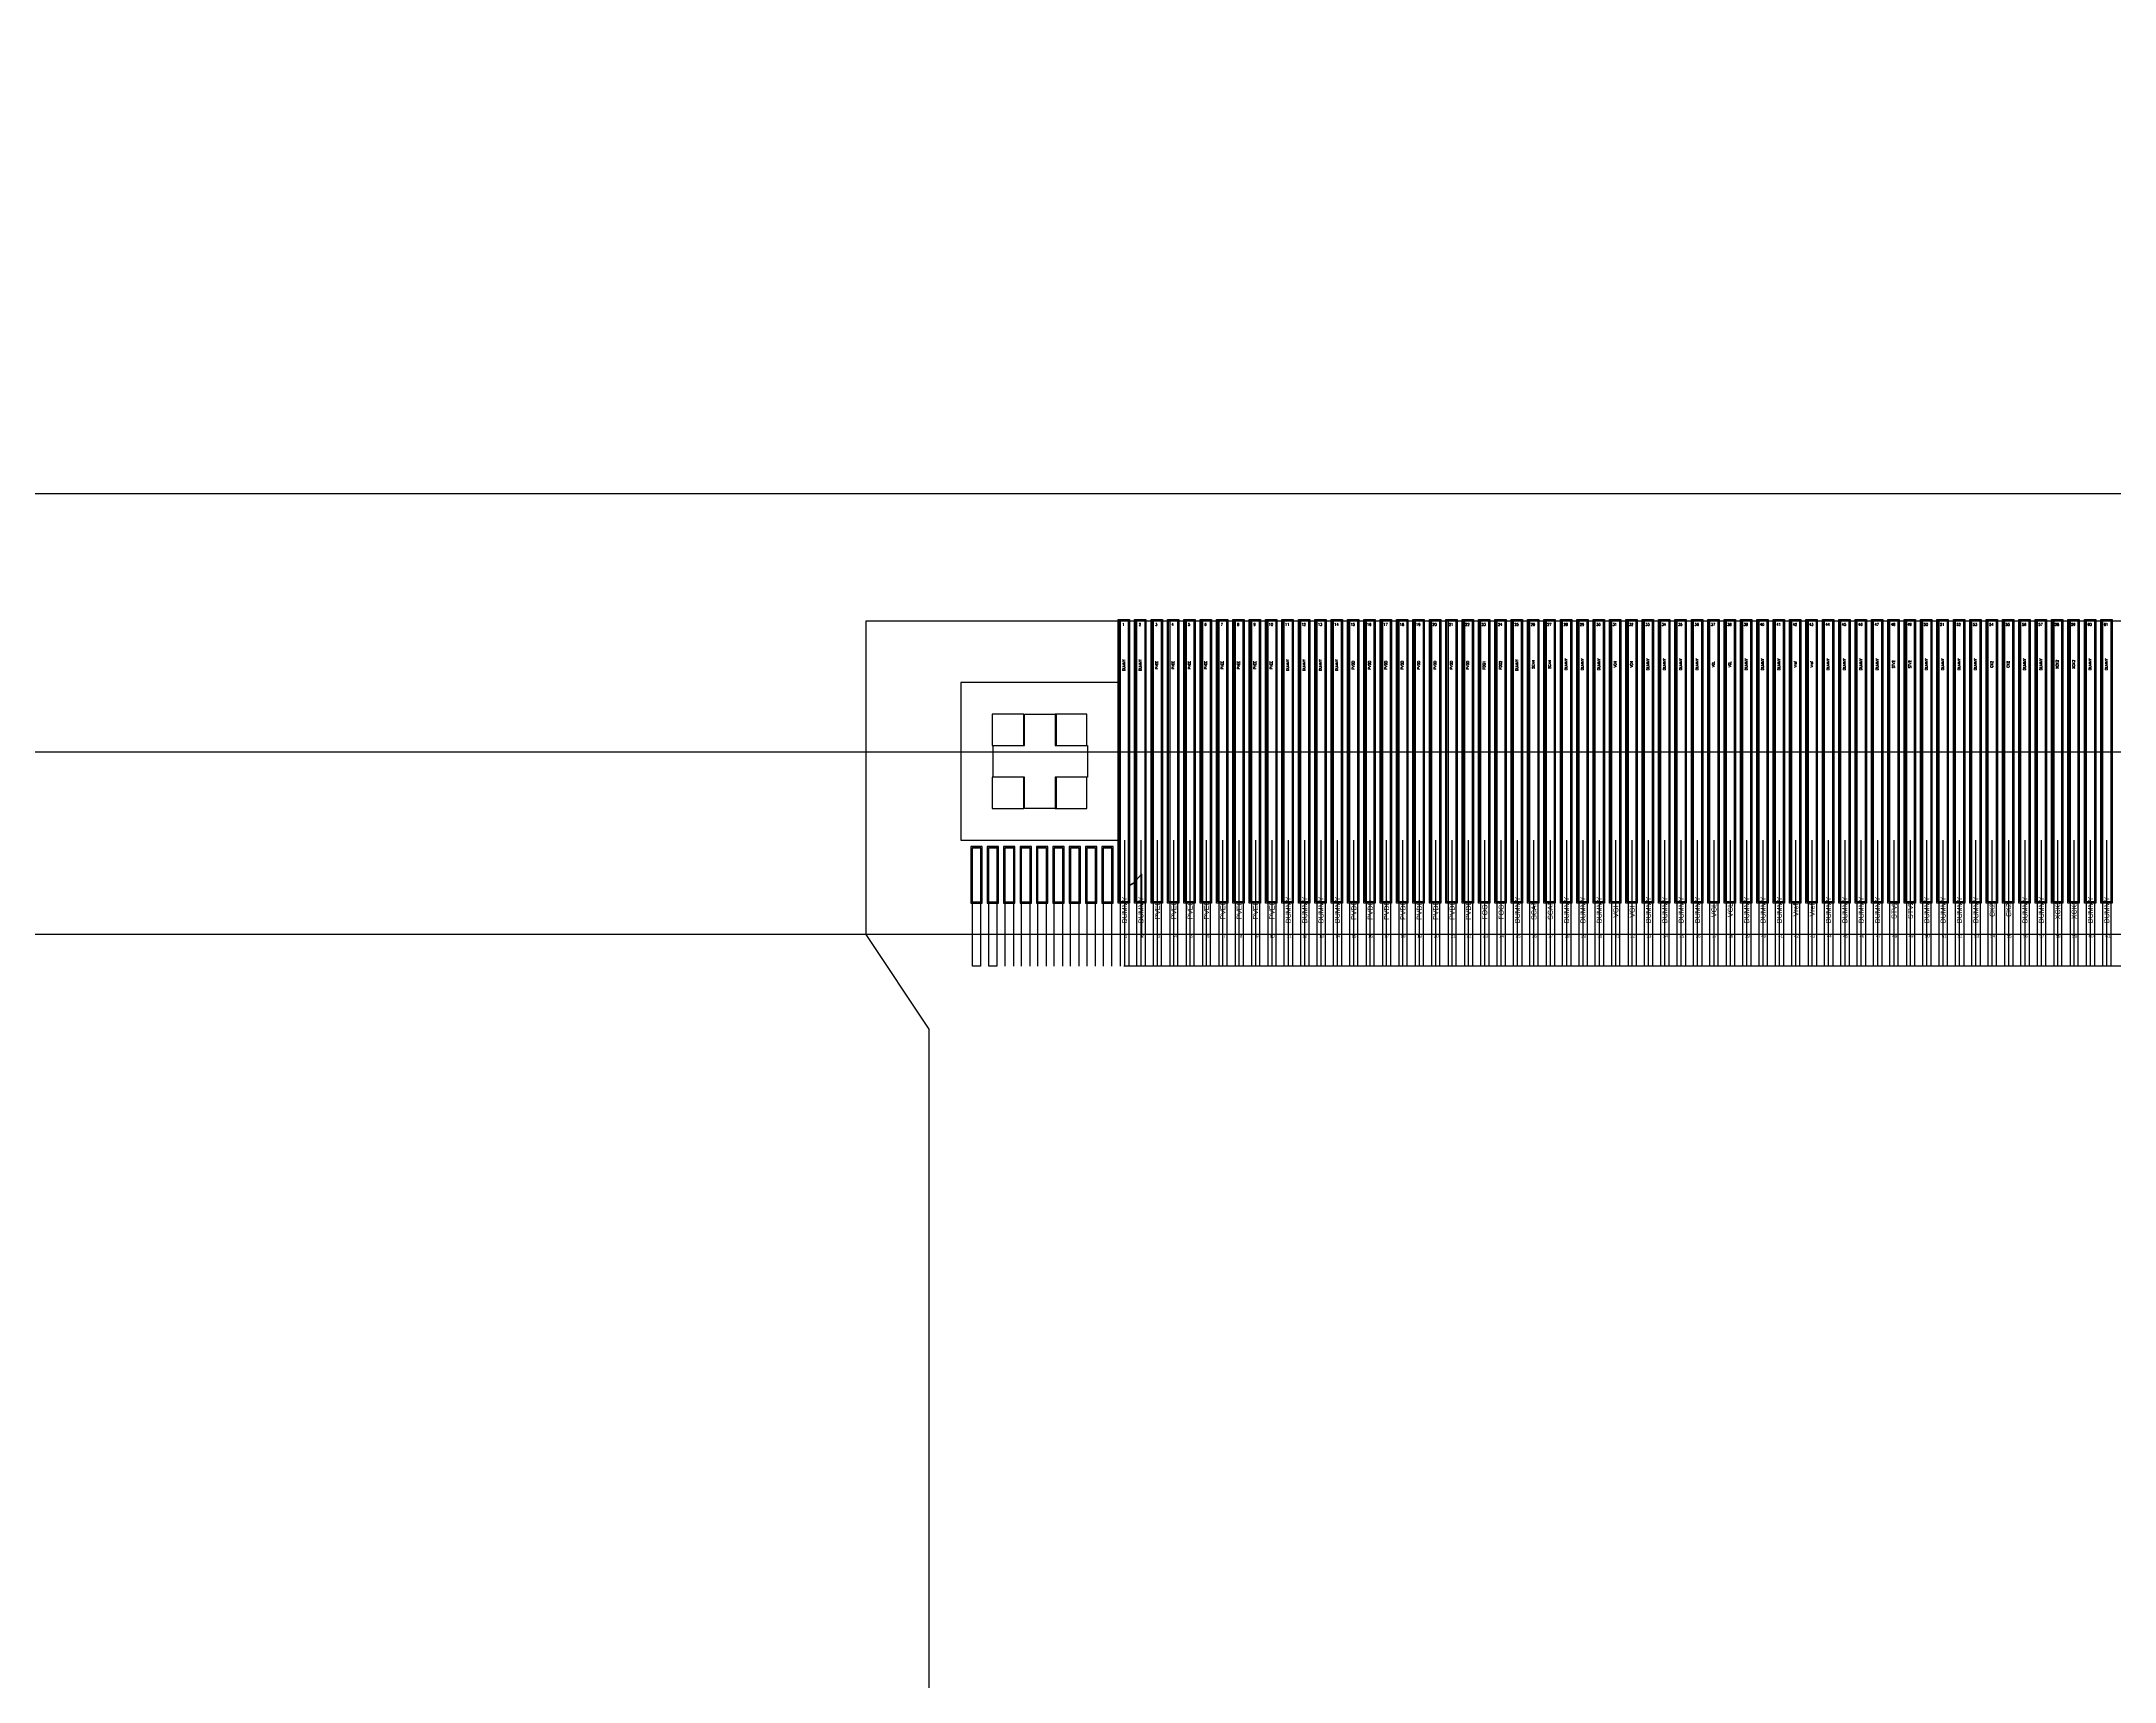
# Model space of a CAD drawing. Header units: millimetres. Extents: x -2596 to -724, y -1791 to -1070.
# Drawn here: x -1607.685 to -1604.393, y -1614.023 to -1611.419 of the extents above; entities that cross this region are included whole.
import ezdxf
from ezdxf.enums import TextEntityAlignment as Align

# ---------------------------------------------------------------- set-up
doc = ezdxf.new("R2010")
doc.units = ezdxf.units.MM
for name, color, linetype in [('01 Copper', 3, 'Continuous'), ('06 Leadnr', 6, 'Continuous'), ('07 Cutline', 4, 'Continuous'), ('12 Center_line', 1, 'Continuous'), ('COF', 4, 'Continuous'), ('L0', 1, 'Continuous'), ('L61', 4, 'Continuous'), ('L62', 40, 'Continuous'), ('lens', 6, 'Continuous')]:
    doc.layers.add(name, color=color, linetype=linetype)
doc.layers.add('10 OL pin no.', color=190, linetype='Continuous', lineweight=15)
doc.layers.add('标注', color=3, linetype='Continuous', lineweight=15)
doc.styles.add('MBC_Arial_Font', font='arial.ttf')
doc.styles.add('ROMANC', font='romanc.shx', dxfattribs={"bigfont": 'gbcbig.shx'})
doc.styles.get("Standard").update_dxf_attribs({"font": 'txt.shx'})
doc.styles.add('TXT', font='txt.shx', dxfattribs={"bigfont": 'gbcbig.shx'})
doc.styles.add('宋', font='', dxfattribs={"height": 2})
doc.styles.get('宋').set_extended_font_data('SimSun')
doc.dimstyles.new('YanXiu', dxfattribs={"dimtxt": 2.5, "dimasz": 2.2, "dimexe": 0.66, "dimexo": 0.66, "dimgap": 0.66, "dimtad": 0, "dimdsep": 46, "dimtxsty": 'ROMANC', "dimcen": 0, "dimclrd": 256, "dimclre": 131, "dimclrt": 42, "dimazin": 2, "dimtfac": 1, "dimtofl": 0, "dimtmove": 0, "dimatfit": 3, "dimfxl": 1, "dimlwd": 5, "dimlwe": 5, "dimarcsym": 0})

# ---------------------------------------------------------------- blocks, each defined once
blk = doc.blocks.new('*D125')
at = {"layer": 'Defpoints', "color": 0}
for p in [(-1619.6153, -1609.9871), (-1602.067, -1683.6592), (-1602.067, -1684.0071)]:
    blk.add_point(p, dxfattribs=at)
at = {"layer": '标注', "lineweight": 5}
for p, q in [((-1619.6153, -1610.6471), (-1619.6153, -1684.3192)), ((-1602.067, -1683.3471), (-1602.067, -1682.9992)), ((-1619.6153, -1683.6592), (-1621.9003, -1683.6592)), ((-1603.567, -1683.6592), (-1618.1153, -1683.6592))]:
    blk.add_line(p, q, dxfattribs=at)
at = {"layer": '标注'}
for points in [[(-1618.1153, -1683.4092), (-1618.1153, -1683.9092), (-1619.6153, -1683.6592)], [(-1603.567, -1683.4092), (-1603.567, -1683.9092), (-1602.067, -1683.6592)]]:
    blk.add_solid(points, dxfattribs=at)
at = {"layer": '标注', "insert": (-1629.4597, -1683.6592), "char_height": 2, "attachment_point": 5, "style": '宋'}
blk.add_mtext('17.55±0.2', dxfattribs=at)
blk = doc.blocks.new('*D120')
at = {"layer": 'Defpoints', "color": 0}
for p in [(-1616.7653, -1612.8371), (-1643.494, -1685.8071), (-1601.567, -1685.8071)]:
    blk.add_point(p, dxfattribs=at)
at = {"layer": '标注', "lineweight": 5}
for p, q in [((-1617.4253, -1612.8371), (-1644.154, -1612.8371)), ((-1643.494, -1614.3371), (-1643.494, -1623.6493)), ((-1643.494, -1684.3071), (-1643.494, -1638.9134)), ((-1602.227, -1685.8071), (-1644.154, -1685.8071))]:
    blk.add_line(p, q, dxfattribs=at)
at = {"layer": '标注'}
for points in [[(-1643.744, -1614.3371), (-1643.244, -1614.3371), (-1643.494, -1612.8371)], [(-1643.744, -1684.3071), (-1643.244, -1684.3071), (-1643.494, -1685.8071)]]:
    blk.add_solid(points, dxfattribs=at)
at = {"layer": '标注', "insert": (-1643.494, -1631.2814), "char_height": 2, "attachment_point": 5, "rotation": 90, "style": '宋'}
blk.add_mtext('72.97±0.5', dxfattribs=at)
blk = doc.blocks.new('AAWERTERTERT')
at = {"layer": 'COF'}
for p, q in [((7011.1596, 3569.5125), (7011.1596, 3569.4625)), ((7011.2096, 3569.5125), (7011.1596, 3569.5125)), ((7011.2096, 3569.4625), (7011.2096, 3569.5125)), ((7011.1596, 3569.4625), (7011.1096, 3569.4625)), ((7011.1096, 3569.4625), (7011.1096, 3569.4125)), ((7011.2596, 3569.4625), (7011.2096, 3569.4625)), ((7011.2596, 3569.4125), (7011.2596, 3569.4625)), ((7011.1096, 3569.4125), (7011.1596, 3569.4125)), ((7011.1596, 3569.4125), (7011.1596, 3569.3625)), ((7011.2096, 3569.3625), (7011.2096, 3569.4125)), ((7011.2096, 3569.4125), (7011.2596, 3569.4125)), ((7011.1596, 3569.3625), (7011.2096, 3569.3625))]:
    blk.add_line(p, q, dxfattribs=at)
blk = doc.blocks.new('DFASDFAS')
at = {"layer": '01 Copper'}
for points in [[(-1338.8845, -1625.5686), (-1338.8845, -1625.0206)], [(-1338.8715, -1625.0206), (-1338.8715, -1625.5686)], [(-1338.8585, -1625.5686), (-1338.8585, -1625.0206)], [(-1338.8455, -1625.0206), (-1338.8455, -1625.5686)], [(-1338.8325, -1625.0206), (-1338.8325, -1625.5686)], [(-1338.8195, -1625.5686), (-1338.8195, -1625.0206)], [(-1338.8065, -1625.0206), (-1338.8065, -1625.5686)], [(-1338.7935, -1625.5686), (-1338.7935, -1625.0206)], [(-1338.7805, -1625.0206), (-1338.7805, -1625.5686)], [(-1338.7675, -1625.5686), (-1338.7675, -1625.0206)], [(-1338.7545, -1625.0206), (-1338.7545, -1625.5686)], [(-1338.7415, -1625.5686), (-1338.7415, -1625.0206)], [(-1338.7285, -1625.0206), (-1338.7285, -1625.5686)], [(-1338.7155, -1625.5686), (-1338.7155, -1625.0206)], [(-1338.7025, -1625.0206), (-1338.7025, -1625.5686)], [(-1338.6895, -1625.5686), (-1338.6895, -1625.0206)], [(-1338.6765, -1625.0206), (-1338.6765, -1625.5686)], [(-1338.6635, -1625.5686), (-1338.6635, -1625.0206)], [(-1338.6505, -1625.0206), (-1338.6505, -1625.5686)], [(-1338.6375, -1625.5686), (-1338.6375, -1625.0206)], [(-1338.6245, -1625.5686), (-1338.6245, -1625.0206)], [(-1338.6115, -1625.0206), (-1338.6115, -1625.5686)], [(-1338.5985, -1625.5686), (-1338.5985, -1625.0206)], [(-1338.5855, -1625.0206), (-1338.5855, -1625.5686)], [(-1338.5725, -1625.5686), (-1338.5725, -1625.0206)], [(-1338.5595, -1625.0206), (-1338.5595, -1625.5686)], [(-1338.5465, -1625.5686), (-1338.5465, -1625.0206)], [(-1338.5335, -1625.0206), (-1338.5335, -1625.5686)], [(-1338.5206, -1625.5686), (-1338.5206, -1625.0206)], [(-1338.5076, -1625.5686), (-1338.5076, -1625.0206)], [(-1338.4946, -1625.0206), (-1338.4946, -1625.5686)], [(-1338.4816, -1625.5686), (-1338.4816, -1625.0206)], [(-1338.4686, -1625.0206), (-1338.4686, -1625.5686)], [(-1338.4556, -1625.5686), (-1338.4556, -1625.0206)], [(-1338.4426, -1625.0206), (-1338.4426, -1625.5686)], [(-1338.4296, -1625.5686), (-1338.4296, -1625.0206)], [(-1338.4166, -1625.0206), (-1338.4166, -1625.5686)], [(-1338.4036, -1625.5686), (-1338.4036, -1625.0206)], [(-1338.3906, -1625.0206), (-1338.3906, -1625.5686)], [(-1338.3776, -1625.5686), (-1338.3776, -1625.0206)], [(-1338.3646, -1625.0206), (-1338.3646, -1625.5686)], [(-1338.3516, -1625.5686), (-1338.3516, -1625.0206)], [(-1338.3386, -1625.0206), (-1338.3386, -1625.5686)], [(-1338.3256, -1625.0206), (-1338.3256, -1625.5686)], [(-1338.3126, -1625.5686), (-1338.3126, -1625.0206)], [(-1338.2996, -1625.0206), (-1338.2996, -1625.5686)], [(-1338.2866, -1625.5686), (-1338.2866, -1625.0206)], [(-1338.2736, -1625.0206), (-1338.2736, -1625.5686)], [(-1338.2606, -1625.5686), (-1338.2606, -1625.0206)], [(-1338.2476, -1625.0206), (-1338.2476, -1625.5686)], [(-1338.2346, -1625.5686), (-1338.2346, -1625.0206)], [(-1338.2216, -1625.5686), (-1338.2216, -1625.0206)], [(-1338.2086, -1625.0206), (-1338.2086, -1625.5686)], [(-1338.1956, -1625.0206), (-1338.1956, -1625.5686)], [(-1338.1826, -1625.5686), (-1338.1826, -1625.0206)], [(-1338.1696, -1625.0206), (-1338.1696, -1625.5686)], [(-1338.1566, -1625.5686), (-1338.1566, -1625.0206)], [(-1338.1436, -1625.0206), (-1338.1436, -1625.5686)], [(-1338.1307, -1625.5686), (-1338.1307, -1625.0206)], [(-1338.1177, -1625.0206), (-1338.1177, -1625.5686)], [(-1338.1047, -1625.5686), (-1338.1047, -1625.0206)], [(-1338.0917, -1625.5686), (-1338.0917, -1625.0206)], [(-1338.0787, -1625.0206), (-1338.0787, -1625.5686)], [(-1338.0657, -1625.0206), (-1338.0657, -1625.5686)], [(-1338.0527, -1625.5686), (-1338.0527, -1625.0206)], [(-1338.0397, -1625.0206), (-1338.0397, -1625.5686)], [(-1338.0267, -1625.5686), (-1338.0267, -1625.0206)], [(-1338.0137, -1625.0206), (-1338.0137, -1625.5686)], [(-1338.0007, -1625.5686), (-1338.0007, -1625.0206)], [(-1337.9877, -1625.0206), (-1337.9877, -1625.5686)], [(-1337.9747, -1625.5686), (-1337.9747, -1625.0206)], [(-1337.9617, -1625.0206), (-1337.9617, -1625.5686)], [(-1337.9487, -1625.5686), (-1337.9487, -1625.0206)], [(-1337.9357, -1625.5686), (-1337.9357, -1625.0206)], [(-1337.9227, -1625.0206), (-1337.9227, -1625.5686)], [(-1337.9097, -1625.0206), (-1337.9097, -1625.5686)], [(-1337.8967, -1625.5686), (-1337.8967, -1625.0206)], [(-1337.8837, -1625.0206), (-1337.8837, -1625.5686)], [(-1337.8707, -1625.5686), (-1337.8707, -1625.0206)], [(-1337.8577, -1625.0206), (-1337.8577, -1625.5686)], [(-1337.8447, -1625.5686), (-1337.8447, -1625.0206)], [(-1337.8317, -1625.0206), (-1337.8317, -1625.5686)], [(-1337.8187, -1625.5686), (-1337.8187, -1625.0206)], [(-1337.8057, -1625.5686), (-1337.8057, -1625.0206)], [(-1337.7927, -1625.0206), (-1337.7927, -1625.5686)], [(-1337.7797, -1625.0206), (-1337.7797, -1625.5686)], [(-1337.7667, -1625.5686), (-1337.7667, -1625.0206)], [(-1337.7537, -1625.0206), (-1337.7537, -1625.5686)], [(-1337.7407, -1625.5686), (-1337.7407, -1625.0206)], [(-1337.7277, -1625.0206), (-1337.7277, -1625.5686)], [(-1337.7148, -1625.5686), (-1337.7148, -1625.0206)], [(-1337.7018, -1625.0206), (-1337.7018, -1625.5686)], [(-1337.6888, -1625.5686), (-1337.6888, -1625.0206)], [(-1337.6758, -1625.0206), (-1337.6758, -1625.5686)], [(-1337.6628, -1625.5686), (-1337.6628, -1625.0206)], [(-1337.6498, -1625.5686), (-1337.6498, -1625.0206)], [(-1337.6368, -1625.0206), (-1337.6368, -1625.5686)], [(-1337.6238, -1625.0206), (-1337.6238, -1625.5686)], [(-1337.6108, -1625.5686), (-1337.6108, -1625.0206)], [(-1337.5978, -1625.0206), (-1337.5978, -1625.5686)], [(-1337.5848, -1625.5686), (-1337.5848, -1625.0206)], [(-1337.5718, -1625.0206), (-1337.5718, -1625.5686)], [(-1337.5588, -1625.5686), (-1337.5588, -1625.0206)], [(-1337.5458, -1625.0206), (-1337.5458, -1625.5686)], [(-1337.5328, -1625.5686), (-1337.5328, -1625.0206)], [(-1337.5198, -1625.0206), (-1337.5198, -1625.5686)], [(-1337.5068, -1625.5686), (-1337.5068, -1625.0206)], [(-1337.4938, -1625.5686), (-1337.4938, -1625.0206)], [(-1337.4808, -1625.0206), (-1337.4808, -1625.5686)], [(-1337.4678, -1625.0206), (-1337.4678, -1625.5686)], [(-1337.4548, -1625.5686), (-1337.4548, -1625.0206)], [(-1337.4418, -1625.0206), (-1337.4418, -1625.5686)], [(-1337.4288, -1625.5686), (-1337.4288, -1625.0206)], [(-1337.4158, -1625.0206), (-1337.4158, -1625.5686)], [(-1337.4028, -1625.0206), (-1337.4028, -1625.5686)], [(-1337.3898, -1625.5686), (-1337.3898, -1625.0206)], [(-1337.3768, -1625.0206), (-1337.3768, -1625.5686)], [(-1337.3638, -1625.5686), (-1337.3638, -1625.0206)], [(-1337.3508, -1625.5686), (-1337.3508, -1625.0206)], [(-1337.3378, -1625.0206), (-1337.3378, -1625.5686)], [(-1337.3249, -1625.5686), (-1337.3249, -1625.0206)], [(-1337.3119, -1625.0206), (-1337.3119, -1625.5686)], [(-1339.0678, -1625.5686), (-1339.0678, -1625.3806), (-1339.0548, -1625.3806), (-1339.0548, -1625.5686)], [(-1339.0418, -1625.5686), (-1339.0418, -1625.3806), (-1339.0288, -1625.3806), (-1339.0288, -1625.5686)], [(-1339.0158, -1625.5686), (-1339.0158, -1625.3806), (-1339.0028, -1625.3806), (-1339.0028, -1625.5686)], [(-1338.9898, -1625.5686), (-1338.9898, -1625.3806), (-1338.9768, -1625.3806), (-1338.9768, -1625.5686)], [(-1338.9638, -1625.5686), (-1338.9638, -1625.3806), (-1338.9508, -1625.3806), (-1338.9508, -1625.5686)], [(-1338.9378, -1625.5686), (-1338.9378, -1625.3806), (-1338.9248, -1625.3806), (-1338.9248, -1625.5686)], [(-1338.9118, -1625.5686), (-1338.9118, -1625.3806), (-1338.8988, -1625.3806), (-1338.8988, -1625.5686)]]:
    blk.add_lwpolyline(points, dxfattribs=at)
for points in [[(-1338.9369, -1625.2186), (-1338.9369, -1625.2686), (-1338.9869, -1625.2686), (-1338.9869, -1625.3186), (-1339.0369, -1625.3186), (-1339.0369, -1625.2686), (-1339.0869, -1625.2686), (-1339.0869, -1625.2186), (-1339.0369, -1625.2186), (-1339.0369, -1625.1686), (-1338.9869, -1625.1686), (-1338.9869, -1625.2186)], [(-1339.1198, -1625.3806), (-1339.1068, -1625.3806), (-1339.1068, -1625.5686), (-1339.1198, -1625.5686)], [(-1339.0938, -1625.3806), (-1339.0808, -1625.3806), (-1339.0808, -1625.5686), (-1339.0938, -1625.5686)]]:
    blk.add_lwpolyline(points, close=True, dxfattribs=at)
at = {"layer": '07 Cutline'}
blk.add_lwpolyline([(-1339.2883, -1625.0206), (-1327.8883, -1625.0206), (-1327.8883, -1625.5186), (-1327.9883, -1625.6686), (-1327.9883, -1633.0101), (-1328.8596, -1634.5237), (-1328.8596, -1636.6123, -0.414214), (-1329.0596, -1636.8123), (-1340.1396, -1636.8123, -0.414214), (-1340.3396, -1636.6123), (-1340.3396, -1634.5237), (-1339.1883, -1633.0101), (-1339.1883, -1625.6686), (-1339.2883, -1625.5186)], format="xyb", close=True, dxfattribs=at)
at = {"layer": '12 Center_line'}
for p, q in [((-1338.878, -1625.5686), (-1338.878, -1625.3686)), ((-1338.852, -1625.5686), (-1338.852, -1625.3686)), ((-1338.826, -1625.5686), (-1338.826, -1625.3686)), ((-1338.8, -1625.5686), (-1338.8, -1625.3686)), ((-1338.774, -1625.5686), (-1338.774, -1625.3686)), ((-1338.748, -1625.5686), (-1338.748, -1625.3686)), ((-1338.722, -1625.5686), (-1338.722, -1625.3686)), ((-1338.696, -1625.5686), (-1338.696, -1625.3686)), ((-1338.67, -1625.5686), (-1338.67, -1625.3686)), ((-1338.644, -1625.5686), (-1338.644, -1625.3686)), ((-1338.618, -1625.5686), (-1338.618, -1625.3686)), ((-1338.592, -1625.5686), (-1338.592, -1625.3686)), ((-1338.566, -1625.5686), (-1338.566, -1625.3686)), ((-1338.54, -1625.5686), (-1338.54, -1625.3686)), ((-1338.5141, -1625.5686), (-1338.5141, -1625.3686)), ((-1338.4881, -1625.5686), (-1338.4881, -1625.3686)), ((-1338.4621, -1625.5686), (-1338.4621, -1625.3686)), ((-1338.4361, -1625.5686), (-1338.4361, -1625.3686)), ((-1338.4101, -1625.5686), (-1338.4101, -1625.3686)), ((-1338.3841, -1625.5686), (-1338.3841, -1625.3686)), ((-1338.3581, -1625.5686), (-1338.3581, -1625.3686)), ((-1338.3321, -1625.5686), (-1338.3321, -1625.3686)), ((-1338.3061, -1625.5686), (-1338.3061, -1625.3686)), ((-1338.2801, -1625.5686), (-1338.2801, -1625.3686)), ((-1338.2541, -1625.5686), (-1338.2541, -1625.3686)), ((-1338.2281, -1625.5686), (-1338.2281, -1625.3686)), ((-1338.2021, -1625.5686), (-1338.2021, -1625.3686)), ((-1338.1761, -1625.5686), (-1338.1761, -1625.3686)), ((-1338.1501, -1625.5686), (-1338.1501, -1625.3686)), ((-1338.1242, -1625.5686), (-1338.1242, -1625.3686)), ((-1338.0982, -1625.5686), (-1338.0982, -1625.3686)), ((-1338.0722, -1625.5686), (-1338.0722, -1625.3686)), ((-1338.0462, -1625.5686), (-1338.0462, -1625.3686)), ((-1338.0202, -1625.5686), (-1338.0202, -1625.3686)), ((-1337.9942, -1625.5686), (-1337.9942, -1625.3686)), ((-1337.9682, -1625.5686), (-1337.9682, -1625.3686)), ((-1337.9422, -1625.5686), (-1337.9422, -1625.3686)), ((-1337.9162, -1625.5686), (-1337.9162, -1625.3686)), ((-1337.8902, -1625.5686), (-1337.8902, -1625.3686)), ((-1337.8642, -1625.5686), (-1337.8642, -1625.3686)), ((-1337.8382, -1625.5686), (-1337.8382, -1625.3686)), ((-1337.8122, -1625.5686), (-1337.8122, -1625.3686)), ((-1337.7862, -1625.5686), (-1337.7862, -1625.3686)), ((-1337.7602, -1625.5686), (-1337.7602, -1625.3686)), ((-1337.7342, -1625.5686), (-1337.7342, -1625.3686)), ((-1337.7083, -1625.5686), (-1337.7083, -1625.3686)), ((-1337.6823, -1625.5686), (-1337.6823, -1625.3686)), ((-1337.6563, -1625.5686), (-1337.6563, -1625.3686)), ((-1337.6303, -1625.5686), (-1337.6303, -1625.3686)), ((-1337.6043, -1625.5686), (-1337.6043, -1625.3686)), ((-1337.5783, -1625.5686), (-1337.5783, -1625.3686)), ((-1337.5523, -1625.5686), (-1337.5523, -1625.3686)), ((-1337.5263, -1625.5686), (-1337.5263, -1625.3686)), ((-1337.5003, -1625.5686), (-1337.5003, -1625.3686)), ((-1337.4743, -1625.5686), (-1337.4743, -1625.3686)), ((-1337.4483, -1625.5686), (-1337.4483, -1625.3686)), ((-1337.4223, -1625.5686), (-1337.4223, -1625.3686)), ((-1337.3963, -1625.5686), (-1337.3963, -1625.3686)), ((-1337.3703, -1625.5686), (-1337.3703, -1625.3686)), ((-1337.3443, -1625.5686), (-1337.3443, -1625.3686)), ((-1337.3184, -1625.5686), (-1337.3184, -1625.3686)), ((-1328.2973, -1625.5686), (-1338.8793, -1625.5686))]:
    blk.add_line(p, q, dxfattribs=at)
at = {"layer": 'COF', "xscale": -1}
blk.add_blockref('AAWERTERTERT', (5672.1726, -5194.681), dxfattribs=at)
at = {"layer": '06 Leadnr', "style": 'MBC_Arial_Font'}
for s, p in [('DUMMY', (-1338.8782, -1625.4797)), ('DUMMY', (-1338.8522, -1625.4797)), ('PVEE', (-1338.826, -1625.4797)), ('PVEE', (-1338.8001, -1625.4797)), ('PVEE', (-1338.7741, -1625.4797)), ('PVEE', (-1338.7481, -1625.4797)), ('PVEE', (-1338.7221, -1625.4797)), ('PVEE', (-1338.6961, -1625.4797)), ('PVEE', (-1338.6701, -1625.4797)), ('PVEE', (-1338.6441, -1625.4797)), ('DUMMY', (-1338.6182, -1625.4797)), ('DUMMY', (-1338.5922, -1625.4797)), ('DUMMY', (-1338.5663, -1625.4797)), ('DUMMY', (-1338.5403, -1625.4797)), ('PVDD', (-1338.5141, -1625.4797)), ('PVDD', (-1338.4881, -1625.4797)), ('PVDD', (-1338.4621, -1625.4797)), ('PVDD', (-1338.4361, -1625.4797)), ('PVDD', (-1338.4102, -1625.4797)), ('PVDD', (-1338.3842, -1625.4797)), ('PVDD', (-1338.3582, -1625.4797)), ('PVDD', (-1338.3322, -1625.4797)), ('FOG1', (-1338.3062, -1625.4797)), ('FOG2', (-1338.2802, -1625.4797)), ('DUMMY', (-1338.2543, -1625.4797)), ('SCAN', (-1338.2282, -1625.4797)), ('SCAN', (-1338.2022, -1625.4797)), ('DUMMY', (-1338.1763, -1625.4797)), ('DUMMY', (-1338.1504, -1625.4797)), ('DUMMY', (-1338.1244, -1625.4797)), ('VGH', (-1338.0982, -1625.4797)), ('VGH', (-1338.0722, -1625.4797)), ('DUMMY', (-1338.0464, -1625.4797)), ('DUMMY', (-1338.0204, -1625.4797)), ('DUMMY', (-1337.9944, -1625.4797)), ('DUMMY', (-1337.9684, -1625.4797)), ('DUMMY', (-1337.8904, -1625.4797)), ('DUMMY', (-1337.8644, -1625.4797)), ('DUMMY', (-1337.8384, -1625.4797)), ('DUMMY', (-1337.7605, -1625.4797)), ('DUMMY', (-1337.7345, -1625.4797)), ('DUMMY', (-1337.7085, -1625.4797)), ('DUMMY', (-1337.6825, -1625.4797)), ('STV2', (-1337.6563, -1625.4797)), ('STV2', (-1337.6303, -1625.4797)), ('DUMMY', (-1337.6045, -1625.4797)), ('DUMMY', (-1337.5785, -1625.4797)), ('DUMMY', (-1337.5525, -1625.4797)), ('DUMMY', (-1337.5265, -1625.4797)), ('DUMMY', (-1337.4485, -1625.4797)), ('DUMMY', (-1337.4225, -1625.4797)), ('XCK2', (-1337.3964, -1625.4797)), ('XCK2', (-1337.3704, -1625.4797)), ('DUMMY', (-1337.3446, -1625.4797)), ('DUMMY', (-1337.3186, -1625.4797)), ('VGL', (-1337.9423, -1625.4797)), ('VGL', (-1337.9163, -1625.4797)), ('Vref', (-1337.8123, -1625.4797)), ('Vref', (-1337.7863, -1625.4797)), ('CK2', (-1337.5004, -1625.4797)), ('CK2', (-1337.4744, -1625.4797))]:
    blk.add_text(s, height=0.008, rotation=90, dxfattribs=at).set_placement(p, align=Align.MIDDLE_CENTER)
at = {"layer": '10 OL pin no.', "style": 'MBC_Arial_Font'}
blk.add_text('1', height=0.005, dxfattribs=at).set_placement((-1338.8758, -1625.5213), align=Align.MIDDLE_CENTER)
for s, p in [('2', (-1338.8512, -1625.5235)), ('3', (-1338.8253, -1625.5235)), ('4', (-1338.7991, -1625.5235)), ('5', (-1338.7734, -1625.5235)), ('6', (-1338.7473, -1625.5235)), ('7', (-1338.7214, -1625.5235)), ('8', (-1338.6953, -1625.5235)), ('9', (-1338.6694, -1625.5235)), ('10', (-1338.6477, -1625.5235)), ('11', (-1338.6207, -1625.5235)), ('12', (-1338.5957, -1625.5235)), ('13', (-1338.5697, -1625.5235)), ('14', (-1338.5437, -1625.5235)), ('15', (-1338.5178, -1625.5235)), ('16', (-1338.4917, -1625.5235)), ('17', (-1338.4658, -1625.5235)), ('18', (-1338.4398, -1625.5235)), ('19', (-1338.4138, -1625.5235)), ('20', (-1338.3872, -1625.5235)), ('21', (-1338.3603, -1625.5235)), ('22', (-1338.3352, -1625.5235)), ('23', (-1338.3092, -1625.5235)), ('24', (-1338.2832, -1625.5235)), ('25', (-1338.2573, -1625.5235)), ('26', (-1338.2313, -1625.5235)), ('27', (-1338.2053, -1625.5235)), ('28', (-1338.1793, -1625.5235)), ('29', (-1338.1533, -1625.5235)), ('30', (-1338.1274, -1625.5235)), ('31', (-1338.1004, -1625.5235)), ('32', (-1338.0753, -1625.5235)), ('33', (-1338.0494, -1625.5235)), ('34', (-1338.0234, -1625.5235)), ('35', (-1337.9974, -1625.5235)), ('36', (-1337.9714, -1625.5235)), ('37', (-1337.9454, -1625.5235)), ('38', (-1337.9194, -1625.5235)), ('39', (-1337.8934, -1625.5235)), ('40', (-1337.8672, -1625.5235)), ('41', (-1337.8403, -1625.5235)), ('42', (-1337.8152, -1625.5235)), ('43', (-1337.7892, -1625.5235)), ('44', (-1337.7632, -1625.5235)), ('45', (-1337.7373, -1625.5235)), ('46', (-1337.7113, -1625.5235)), ('47', (-1337.6853, -1625.5235)), ('48', (-1337.6593, -1625.5235)), ('49', (-1337.6333, -1625.5235)), ('50', (-1337.6075, -1625.5235)), ('51', (-1337.5805, -1625.5235)), ('52', (-1337.5555, -1625.5235)), ('53', (-1337.5295, -1625.5235)), ('54', (-1337.5035, -1625.5235)), ('55', (-1337.4776, -1625.5235)), ('56', (-1337.4515, -1625.5235)), ('57', (-1337.4255, -1625.5235)), ('58', (-1337.3996, -1625.5235)), ('59', (-1337.3736, -1625.5235)), ('60', (-1337.3475, -1625.5235)), ('61', (-1337.3206, -1625.5235))]:
    blk.add_text(s, height=0.005, dxfattribs=at).set_placement(p)
blk = doc.blocks.new('COF pad unit')
at = {"color": 3}
blk.add_lwpolyline([(280.5289, 549.929), (280.5429, 549.929), (280.5429, 549.483), (280.5289, 549.483)], close=True, dxfattribs=at)
at = {"layer": 'L61', "color": 1}
blk.add_lwpolyline([(280.5269, 549.931), (280.5449, 549.931), (280.5449, 549.481), (280.5269, 549.481)], close=True, dxfattribs=at)
blk = doc.blocks.new('COF mark')
at = {"layer": 'L0'}
for points in [[(280.244, 549.8477), (280.494, 549.8477), (280.494, 550.0977), (280.244, 550.0977), (280.244, 549.8477)], [(280.294, 549.9977), (280.344, 549.9977), (280.344, 550.0477), (280.294, 550.0477), (280.294, 549.9977)], [(280.394, 549.9977), (280.444, 549.9977), (280.444, 550.0477), (280.394, 550.0477), (280.394, 549.9977)], [(280.294, 549.8977), (280.344, 549.8977), (280.344, 549.9477), (280.294, 549.9477), (280.294, 549.8977)], [(280.394, 549.8977), (280.444, 549.8977), (280.444, 549.9477), (280.394, 549.9477), (280.394, 549.8977)]]:
    blk.add_lwpolyline(points, close=True, dxfattribs=at)
blk = doc.blocks.new('Dummy_cof all')
at = {"color": 1}
for points in [[(423.7636, 549.3409), (423.7816, 549.3409), (423.7816, 549.4309), (423.7636, 549.4309)], [(423.7896, 549.3409), (423.8076, 549.3409), (423.8076, 549.4309), (423.7896, 549.4309)], [(423.8156, 549.3409), (423.8336, 549.3409), (423.8336, 549.4309), (423.8156, 549.4309)], [(423.8416, 549.3409), (423.8596, 549.3409), (423.8596, 549.4309), (423.8416, 549.4309)], [(423.8676, 549.3409), (423.8856, 549.3409), (423.8856, 549.4309), (423.8676, 549.4309)], [(423.8936, 549.3409), (423.9116, 549.3409), (423.9116, 549.4309), (423.8936, 549.4309)], [(423.9196, 549.3409), (423.9376, 549.3409), (423.9376, 549.4309), (423.9196, 549.4309)], [(423.9456, 549.3409), (423.9636, 549.3409), (423.9636, 549.4309), (423.9456, 549.4309)], [(423.9716, 549.3409), (423.9896, 549.3409), (423.9896, 549.4309), (423.9716, 549.4309)]]:
    blk.add_lwpolyline(points, close=True, dxfattribs=at)
at = {"color": 3}
for points in [[(423.7656, 549.3429), (423.7796, 549.3429), (423.7796, 549.4289), (423.7656, 549.4289)], [(423.7916, 549.3429), (423.8056, 549.3429), (423.8056, 549.4289), (423.7916, 549.4289)], [(423.8176, 549.3429), (423.8316, 549.3429), (423.8316, 549.4289), (423.8176, 549.4289)], [(423.8436, 549.3429), (423.8576, 549.3429), (423.8576, 549.4289), (423.8436, 549.4289)], [(423.8696, 549.3429), (423.8836, 549.3429), (423.8836, 549.4289), (423.8696, 549.4289)], [(423.8956, 549.3429), (423.9096, 549.3429), (423.9096, 549.4289), (423.8956, 549.4289)], [(423.9216, 549.3429), (423.9356, 549.3429), (423.9356, 549.4289), (423.9216, 549.4289)], [(423.9476, 549.3429), (423.9616, 549.3429), (423.9616, 549.4289), (423.9476, 549.4289)], [(423.9736, 549.3429), (423.9876, 549.3429), (423.9876, 549.4289), (423.9736, 549.4289)]]:
    blk.add_lwpolyline(points, close=True, dxfattribs=at)
blk = doc.blocks.new('AFDAFDD')
at = {"color": 1}
blk.add_line((-1725.307, -1612.1371), (-1689.3854, -1612.1371), dxfattribs=at)
at = {"layer": 'L61', "color": 1}
blk.add_lwpolyline([(-1723.4362, -1573.7571), (-1691.2562, -1573.7571, -0.414214), (-1688.4062, -1576.6071), (-1688.4062, -1609.9871, -0.414214), (-1691.2562, -1612.8371), (-1723.4362, -1612.8371, -0.414214), (-1726.2862, -1609.9871), (-1726.2862, -1576.6071, -0.414214)], format="xyb", close=True, dxfattribs=at)
at = {"color": 3}
for name, p in [('COF pad unit', (-1993.1731, -2162.2681)), ('COF pad unit', (-1993.1471, -2162.2681)), ('COF pad unit', (-1993.1211, -2162.2681)), ('COF pad unit', (-1993.0951, -2162.2681)), ('COF pad unit', (-1993.0691, -2162.2681)), ('COF pad unit', (-1993.0431, -2162.2681)), ('COF pad unit', (-1993.0171, -2162.2681)), ('COF pad unit', (-1992.9911, -2162.2681)), ('COF pad unit', (-1992.9651, -2162.2681)), ('COF pad unit', (-1992.9391, -2162.2681)), ('COF pad unit', (-1992.9131, -2162.2681)), ('COF pad unit', (-1992.8871, -2162.2681)), ('COF pad unit', (-1992.8611, -2162.2681)), ('COF pad unit', (-1992.8351, -2162.2681)), ('COF pad unit', (-1992.8091, -2162.2681)), ('COF pad unit', (-1992.7831, -2162.2681)), ('COF pad unit', (-1992.7571, -2162.2681)), ('COF pad unit', (-1992.7311, -2162.2681)), ('COF pad unit', (-1992.7051, -2162.2681)), ('COF pad unit', (-1992.6791, -2162.2681)), ('COF pad unit', (-1992.6531, -2162.2681)), ('COF pad unit', (-1992.6271, -2162.2681)), ('COF pad unit', (-1992.6011, -2162.2681)), ('COF pad unit', (-1992.5751, -2162.2681)), ('COF pad unit', (-1992.5491, -2162.2681)), ('COF pad unit', (-1992.5231, -2162.2681)), ('COF pad unit', (-1992.4971, -2162.2681)), ('COF pad unit', (-1992.4711, -2162.2681)), ('COF pad unit', (-1992.4451, -2162.2681)), ('COF pad unit', (-1992.4191, -2162.2681)), ('COF pad unit', (-1992.3931, -2162.2681)), ('COF pad unit', (-1992.3671, -2162.2681)), ('COF pad unit', (-1992.3411, -2162.2681)), ('COF pad unit', (-1992.3151, -2162.2681)), ('COF pad unit', (-1992.2891, -2162.2681)), ('COF pad unit', (-1992.2631, -2162.2681)), ('COF pad unit', (-1992.2371, -2162.2681)), ('COF pad unit', (-1992.2111, -2162.2681)), ('COF pad unit', (-1992.1851, -2162.2681)), ('COF pad unit', (-1992.1591, -2162.2681)), ('COF pad unit', (-1992.1331, -2162.2681)), ('COF pad unit', (-1992.1071, -2162.2681)), ('COF pad unit', (-1992.0811, -2162.2681)), ('COF pad unit', (-1992.0551, -2162.2681)), ('COF pad unit', (-1992.0291, -2162.2681)), ('COF pad unit', (-1992.0031, -2162.2681)), ('COF pad unit', (-1991.9771, -2162.2681)), ('COF pad unit', (-1991.9511, -2162.2681)), ('COF pad unit', (-1991.9251, -2162.2681)), ('COF pad unit', (-1991.8991, -2162.2681)), ('COF pad unit', (-1991.8731, -2162.2681)), ('COF pad unit', (-1991.8471, -2162.2681)), ('COF pad unit', (-1991.8211, -2162.2681)), ('COF pad unit', (-1991.7951, -2162.2681)), ('COF pad unit', (-1991.7691, -2162.2681)), ('COF pad unit', (-1991.7431, -2162.2681)), ('COF pad unit', (-1991.7171, -2162.2681)), ('COF pad unit', (-1991.6911, -2162.2681)), ('COF pad unit', (-1991.6651, -2162.2681)), ('COF pad unit', (-1991.6391, -2162.2681)), ('COF pad unit', (-1991.6131, -2162.2681)), ('COF mark', (-1993.1402, -2162.5349))]:
    blk.add_blockref(name, p, dxfattribs=at)
blk.add_blockref('Dummy_cof all', (-2136.6438, -2162.1281))
at = {"insert": (-1712.6562, -1612.7415), "char_height": 0.1, "width": 0.097356, "attachment_point": 1}
blk.add_mtext('1', dxfattribs=at)
at = {"layer": 'L62', "style": 'TXT'}
for s, p in [('1', (-1712.6378, -1612.3448)), ('2', (-1712.6118, -1612.3448)), ('3', (-1712.5858, -1612.3448)), ('4', (-1712.5598, -1612.3448)), ('5', (-1712.5338, -1612.3448)), ('6', (-1712.5078, -1612.3448)), ('7', (-1712.4818, -1612.3448)), ('8', (-1712.4558, -1612.3448)), ('9', (-1712.4298, -1612.3448)), ('10', (-1712.4038, -1612.3448)), ('11', (-1712.3778, -1612.3448)), ('12', (-1712.3518, -1612.3448)), ('13', (-1712.3258, -1612.3448)), ('14', (-1712.2998, -1612.3448)), ('15', (-1712.2738, -1612.3448)), ('16', (-1712.2478, -1612.3448)), ('17', (-1712.2218, -1612.3448)), ('18', (-1712.1958, -1612.3448)), ('19', (-1712.1698, -1612.3448)), ('20', (-1712.1438, -1612.3448)), ('21', (-1712.1178, -1612.3448)), ('22', (-1712.0918, -1612.3448)), ('23', (-1712.0658, -1612.3448)), ('24', (-1712.0398, -1612.3448)), ('25', (-1712.0138, -1612.3448)), ('26', (-1711.9878, -1612.3448)), ('27', (-1711.9618, -1612.3448)), ('28', (-1711.9358, -1612.3448)), ('29', (-1711.9098, -1612.3448)), ('30', (-1711.8838, -1612.3448)), ('31', (-1711.8578, -1612.3448)), ('32', (-1711.8318, -1612.3448)), ('33', (-1711.8058, -1612.3448)), ('34', (-1711.7798, -1612.3448)), ('35', (-1711.7538, -1612.3448)), ('36', (-1711.7278, -1612.3448)), ('37', (-1711.7018, -1612.3448)), ('38', (-1711.6758, -1612.3448)), ('39', (-1711.6498, -1612.3448)), ('40', (-1711.6238, -1612.3448)), ('41', (-1711.5978, -1612.3448)), ('42', (-1711.5718, -1612.3448)), ('43', (-1711.5458, -1612.3448)), ('44', (-1711.5198, -1612.3448)), ('45', (-1711.4938, -1612.3448)), ('46', (-1711.4678, -1612.3448)), ('47', (-1711.4418, -1612.3448)), ('48', (-1711.4158, -1612.3448)), ('49', (-1711.3898, -1612.3448)), ('50', (-1711.3638, -1612.3448)), ('51', (-1711.3378, -1612.3448)), ('52', (-1711.3118, -1612.3448)), ('53', (-1711.2858, -1612.3448)), ('54', (-1711.2598, -1612.3448)), ('55', (-1711.2338, -1612.3448)), ('56', (-1711.2078, -1612.3448)), ('57', (-1711.1818, -1612.3448)), ('58', (-1711.1558, -1612.3448)), ('59', (-1711.1298, -1612.3448)), ('60', (-1711.1038, -1612.3448)), ('61', (-1711.0778, -1612.3448))]:
    blk.add_text(s, height=0.004, dxfattribs=at).set_placement(p, align=Align.MIDDLE_CENTER)
for s, p in [('DUMMY', (-1712.6373, -1612.4095)), ('DUMMY', (-1712.6113, -1612.4095)), ('DUMMY', (-1712.3773, -1612.4095)), ('DUMMY', (-1712.3513, -1612.4095)), ('DUMMY', (-1712.3253, -1612.4095)), ('DUMMY', (-1712.2993, -1612.4095)), ('DUMMY', (-1712.0133, -1612.4095)), ('DUMMY', (-1711.9352, -1612.4081)), ('DUMMY', (-1711.9092, -1612.4081)), ('DUMMY', (-1711.8832, -1612.4081)), ('DUMMY', (-1711.8052, -1612.4081)), ('DUMMY', (-1711.7792, -1612.4081)), ('DUMMY', (-1711.7532, -1612.4081)), ('DUMMY', (-1711.7272, -1612.4081)), ('DUMMY', (-1711.6492, -1612.4081)), ('DUMMY', (-1711.6232, -1612.4081)), ('DUMMY', (-1711.5972, -1612.4081)), ('DUMMY', (-1711.5192, -1612.4081)), ('DUMMY', (-1711.4932, -1612.4081)), ('DUMMY', (-1711.4672, -1612.4081)), ('DUMMY', (-1711.4412, -1612.4081)), ('DUMMY', (-1711.3632, -1612.4081)), ('DUMMY', (-1711.3372, -1612.4081)), ('DUMMY', (-1711.3112, -1612.4081)), ('DUMMY', (-1711.2852, -1612.4081)), ('DUMMY', (-1711.2072, -1612.4081)), ('DUMMY', (-1711.1812, -1612.4081)), ('DUMMY', (-1711.1032, -1612.4081)), ('DUMMY', (-1711.0772, -1612.4081)), ('PVEE', (-1712.5853, -1612.4095)), ('PVEE', (-1712.5593, -1612.4095)), ('PVEE', (-1712.5333, -1612.4095)), ('PVEE', (-1712.5073, -1612.4095)), ('PVEE', (-1712.4813, -1612.4095)), ('PVEE', (-1712.4553, -1612.4095)), ('PVEE', (-1712.4293, -1612.4095)), ('PVEE', (-1712.4033, -1612.4095)), ('PVDD', (-1712.2733, -1612.4095)), ('PVDD', (-1712.2473, -1612.4095)), ('PVDD', (-1712.2213, -1612.4095)), ('PVDD', (-1712.1953, -1612.4095)), ('PVDD', (-1712.1693, -1612.4095)), ('PVDD', (-1712.1433, -1612.4095)), ('PVDD', (-1712.1173, -1612.4095)), ('PVDD', (-1712.0913, -1612.4095)), ('FOG1', (-1712.0653, -1612.4095)), ('FOG2', (-1712.0393, -1612.4095)), ('SCAN', (-1711.9872, -1612.4081)), ('SCAN', (-1711.9612, -1612.4081)), ('VGH', (-1711.8572, -1612.4081)), ('VGH', (-1711.8312, -1612.4081)), ('VGL', (-1711.7012, -1612.4081)), ('VGL', (-1711.6752, -1612.4081)), ('Vref', (-1711.5712, -1612.4081)), ('Vref', (-1711.5452, -1612.4081)), ('STV2', (-1711.4152, -1612.4081)), ('STV2', (-1711.3892, -1612.4081)), ('CK2', (-1711.2592, -1612.4081)), ('CK2', (-1711.2332, -1612.4081)), ('XCK2', (-1711.1552, -1612.4081)), ('XCK2', (-1711.1292, -1612.4081))]:
    blk.add_text(s, height=0.004, rotation=90, dxfattribs=at).set_placement(p, align=Align.MIDDLE_CENTER)
blk = doc.blocks.new('13q2e4tgryth')
at = {"layer": 'lens', "linetype": 'Continuous'}
blk.add_lwpolyline([(-2826.9066, -1658.5319, 0.414214), (-2823.4066, -1662.0319), (-2791.9066, -1662.0319, 0.414214), (-2788.4066, -1658.5319), (-2788.4066, -1626.3319, 0.414214), (-2791.9066, -1622.8319), (-2823.4066, -1622.8319, 0.414214), (-2826.9066, -1626.3319)], format="xyb", close=True, dxfattribs=at)

msp = doc.modelspace()

# ---------------------------------------------------------------- block references
at = {"color": 1}
for name, p in [('13q2e4tgryth', (1206.9813, 49.4847)), ('AFDAFDD', (106.6709, 0)), ('DFASDFAS', (-267.0871, 12.6814))]:
    msp.add_blockref(name, p, dxfattribs=at)

# ---------------------------------------------------------------- dimensions: what is measured, and where the dimension line sits
at = {"layer": '标注'}
dim = msp.add_linear_dim(base=(-1602.067, -1683.6592), p1=(-1619.6153, -1609.9871), p2=(-1602.067, -1684.0071), dimstyle='YanXiu', override={"dimasz": 1.5, "dimgap": 0.66, "dimtxsty": '宋', "dimclre": 256, "dimclrt": 256, "dimtol": 1, "dimlim": 0, "dimtp": 0.2, "dimtm": 0.2}, dxfattribs=at)
dim.commit()
dim.dimension.update_dxf_attribs({"geometry": '*D125', "text_midpoint": (-1629.4597, -1683.6592), "dimtype": 160})
dim = msp.add_linear_dim(base=(-1643.494, -1685.8071), p1=(-1616.7653, -1612.8371), p2=(-1601.567, -1685.8071), angle=90, dimstyle='YanXiu', override={"dimasz": 1.5, "dimtxsty": '宋', "dimclre": 256, "dimclrt": 256, "dimtol": 1, "dimtp": 0.5, "dimtm": 0.5}, dxfattribs=at)
dim.commit()
dim.dimension.update_dxf_attribs({"geometry": '*D120', "text_midpoint": (-1643.494, -1631.2814), "dimtype": 160})

doc.saveas('drawing.dxf')
